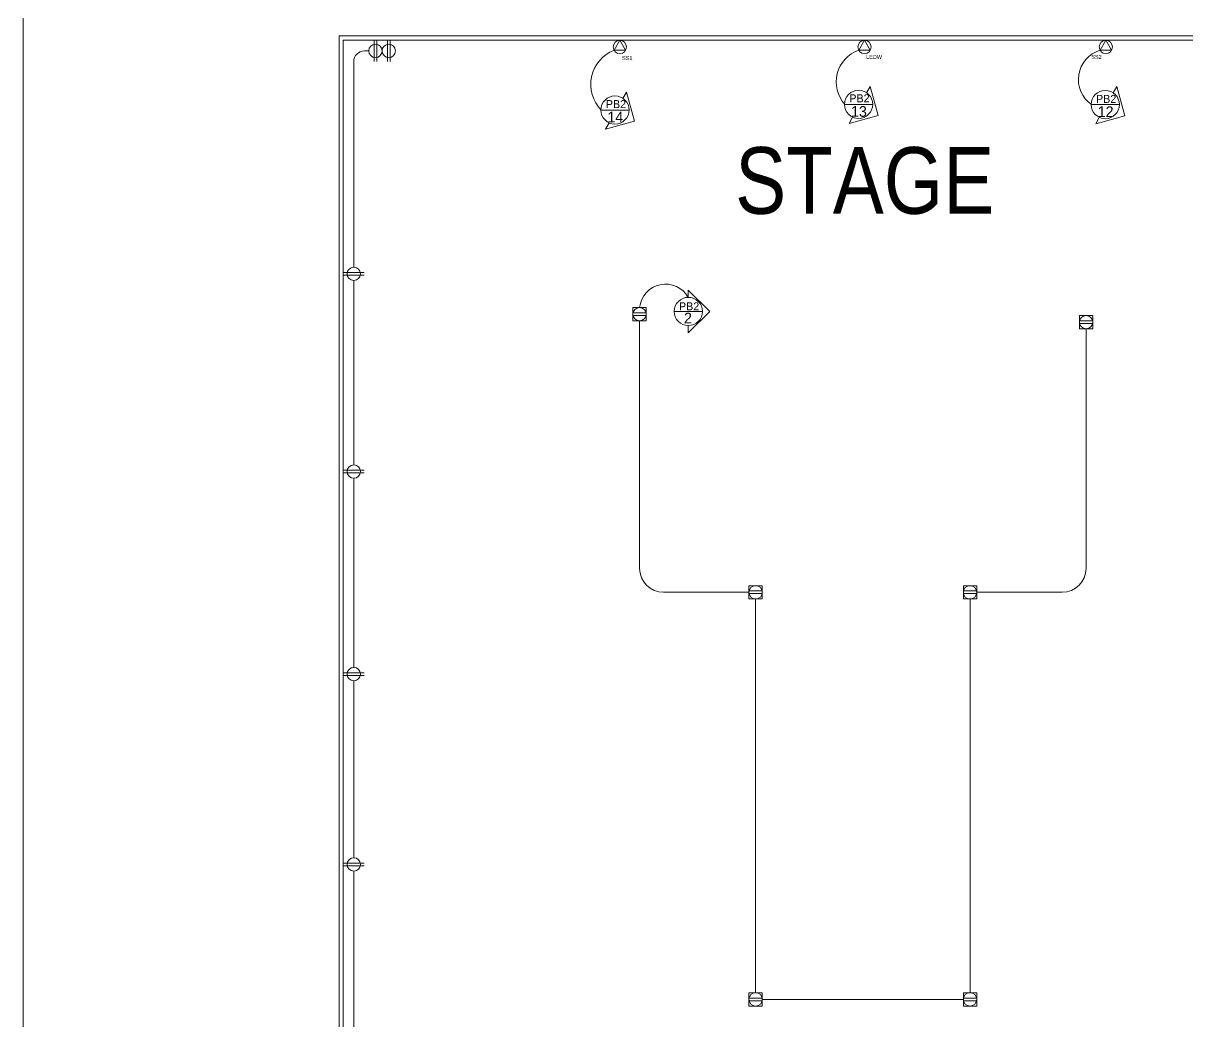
# Model space of a CAD drawing. Header units: inches. Extents: x -2 to 2474, y 1 to 287.
# Drawn here: x 519 to 592.4, y 155.9 to 218.8 of the extents above; entities that cross this region are included whole.
import ezdxf

# ---------------------------------------------------------------- set-up
doc = ezdxf.new("R2010")
doc.units = ezdxf.units.IN
doc.header["$MEASUREMENT"] = 0
for name, color, linetype in [('ACU', 6, 'Continuous'), ('NUMBER', 170, 'Continuous'), ('OUTLETS', 4, 'Continuous'), ('PDF_BORDER', 7, 'Continuous'), ('PDF_Text', 7, 'Continuous'), ('POWER LINE', 1, 'Continuous'), ('TEXT', 82, 'Continuous')]:
    doc.layers.add(name, color=color, linetype=linetype)
doc.styles.add('PDF Arial Narrow', font='ARIALN.TTF')

msp = doc.modelspace()

# ---------------------------------------------------------------- linework, layer by layer
at = {"lineweight": 5}
for p, q in [((627.03995, 217.98339), (538.93058, 217.98339)), ((538.93058, 217.98339), (538.93058, 154.2647)), ((539.19173, 217.70484), (539.19173, 154.87403)), ((539.19173, 217.70484), (602.98006, 217.70484))]:
    msp.add_line(p, q, dxfattribs=at)
at = {"layer": 'ACU', "lineweight": 5}
for points in [[(556.60913, 217.70484), (556.24538, 217.07482), (556.97287, 217.07482)], [(572.01856, 217.70484), (571.65482, 217.07482), (572.3823, 217.07482)], [(587.21754, 217.70484), (586.8538, 217.07482), (587.58129, 217.07482)]]:
    msp.add_lwpolyline(points, close=True, dxfattribs=at)
for centre in [(556.60913, 217.28482), (572.01856, 217.28482), (587.21754, 217.28482)]:
    msp.add_circle(centre, 0.42001, dxfattribs=at)
at = {"layer": 'OUTLETS', "lineweight": 5}
for p, q in [((541.13383, 216.62129), (541.13383, 217.70484)), ((541.21783, 217.46132), (541.21783, 217.46132)), ((541.30184, 217.45283), (541.30184, 217.70484)), ((541.30184, 216.62129), (541.30184, 217.45283)), ((541.97386, 216.62129), (541.97386, 217.70484)), ((542.05786, 217.46132), (542.05786, 217.46132)), ((542.14187, 217.45283), (542.14187, 217.70484)), ((542.14187, 216.62129), (542.14187, 217.45283)), ((541.13383, 216.62129), (541.13383, 216.37777)), ((541.30184, 216.62977), (541.30184, 216.37777)), ((541.97386, 216.62129), (541.97386, 216.37777)), ((542.14187, 216.62977), (542.14187, 216.37777)), ((539.43525, 203.07427), (539.19173, 203.07427)), ((539.44373, 202.90627), (539.19173, 202.90627)), ((539.43525, 203.07427), (540.5188, 203.07427)), ((539.43525, 202.90627), (540.26679, 202.90627)), ((540.26679, 202.90627), (540.5188, 202.90627)), ((540.27528, 202.99027), (540.27528, 202.99027)), ((557.43402, 200.02887), (557.43402, 200.8689)), ((557.43402, 200.8689), (558.27404, 200.8689)), ((557.4425, 200.53289), (557.43402, 200.53289)), ((557.43402, 200.44889), (557.43402, 200.44889)), ((558.27404, 200.36489), (557.43402, 200.36489)), ((558.27404, 200.53289), (557.4425, 200.53289)), ((558.26556, 200.53289), (558.27404, 200.53289)), ((558.27404, 200.02887), (558.27404, 200.8689)), ((585.55327, 199.52486), (585.55327, 200.36489)), ((585.55327, 200.36489), (586.3933, 200.36489)), ((586.3933, 199.52486), (586.3933, 200.36489)), ((557.43402, 200.02887), (558.27404, 200.02887)), ((585.56176, 200.02887), (585.55327, 200.02887)), ((585.55327, 199.94487), (585.55327, 199.94487)), ((586.3933, 199.86087), (585.55327, 199.86087)), ((585.55327, 199.52486), (586.3933, 199.52486)), ((586.3933, 200.02887), (585.56176, 200.02887)), ((586.38481, 200.02887), (586.3933, 200.02887)), ((539.43525, 190.61569), (539.19173, 190.61569)), ((539.44373, 190.44768), (539.19173, 190.44768)), ((539.43525, 190.61569), (540.5188, 190.61569)), ((539.43525, 190.44768), (540.26679, 190.44768)), ((540.26679, 190.44768), (540.5188, 190.44768)), ((540.27528, 190.53169), (540.27528, 190.53169)), ((564.74269, 182.50134), (564.74269, 183.34137)), ((564.74269, 183.34137), (565.58272, 183.34137)), ((565.58272, 182.50134), (565.58272, 183.34137)), ((578.24459, 182.50134), (578.24459, 183.34137)), ((578.24459, 183.34137), (579.08462, 183.34137)), ((579.08462, 182.50134), (579.08462, 183.34137)), ((564.75118, 183.00536), (564.74269, 183.00536)), ((564.74269, 182.92136), (564.74269, 182.92136)), ((565.58272, 182.83735), (564.74269, 182.83735)), ((565.58272, 183.00536), (564.75118, 183.00536)), ((565.57423, 183.00536), (565.58272, 183.00536)), ((578.25308, 183.00536), (578.24459, 183.00536)), ((578.24459, 182.92136), (578.24459, 182.92136)), ((579.08462, 182.83735), (578.24459, 182.83735)), ((579.08462, 183.00536), (578.25308, 183.00536)), ((579.07614, 183.00536), (579.08462, 183.00536)), ((564.74269, 182.50134), (565.58272, 182.50134)), ((578.24459, 182.50134), (579.08462, 182.50134)), ((539.43525, 177.85275), (539.19173, 177.85275)), ((539.44373, 177.68475), (539.19173, 177.68475)), ((539.43525, 177.85275), (540.5188, 177.85275)), ((539.43525, 177.68475), (540.26679, 177.68475)), ((540.26679, 177.68475), (540.5188, 177.68475)), ((540.27528, 177.76875), (540.27528, 177.76875)), ((539.43525, 165.85854), (539.19173, 165.85854)), ((539.43525, 165.85854), (540.5188, 165.85854)), ((540.27528, 165.77454), (540.27528, 165.77454)), ((539.44373, 165.69054), (539.19173, 165.69054)), ((539.43525, 165.69054), (540.26679, 165.69054)), ((540.26679, 165.69054), (540.5188, 165.69054)), ((564.74269, 156.85348), (564.74269, 157.69351)), ((564.74269, 157.69351), (565.58272, 157.69351)), ((565.58272, 156.85348), (565.58272, 157.69351)), ((578.24459, 156.85348), (578.24459, 157.69351)), ((578.24459, 157.69351), (579.08462, 157.69351)), ((579.08462, 156.85348), (579.08462, 157.69351)), ((564.75118, 157.3575), (564.74269, 157.3575)), ((564.74269, 157.2735), (564.74269, 157.2735)), ((565.58272, 157.18949), (564.74269, 157.18949)), ((565.58272, 157.3575), (564.75118, 157.3575)), ((565.57423, 157.3575), (565.58272, 157.3575)), ((578.25308, 157.3575), (578.24459, 157.3575)), ((578.24459, 157.2735), (578.24459, 157.2735)), ((579.08462, 157.18949), (578.24459, 157.18949)), ((579.08462, 157.3575), (578.25308, 157.3575)), ((579.07614, 157.3575), (579.08462, 157.3575)), ((564.74269, 156.85348), (565.58272, 156.85348)), ((578.24459, 156.85348), (579.08462, 156.85348))]:
    msp.add_line(p, q, dxfattribs=at)
for centre in [(541.21783, 217.0413), (542.05786, 217.0413), (539.85526, 202.99027), (557.85403, 200.44889), (585.97328, 199.94487), (539.85526, 190.53169), (565.16271, 182.92136), (578.66461, 182.92136), (539.85526, 177.76875), (539.85526, 165.77454), (565.16271, 157.2735), (578.66461, 157.2735)]:
    msp.add_circle(centre, 0.42001, dxfattribs=at)
at = {"layer": 'PDF_BORDER', "lineweight": 9}
msp.add_lwpolyline([(932.73092, 1.32463), (519.0416, 1.32463), (519.0416, 275.11011), (932.73092, 275.11011)], close=True, dxfattribs=at)
at = {"layer": 'POWER LINE', "lineweight": 5}
for p, q in [((539.85526, 203.41028), (539.85526, 216.36829)), ((540.79782, 217.0407), (540.52632, 217.04031)), ((556.80874, 214.04809), (557.03374, 214.44334)), ((557.03374, 214.44334), (557.53685, 212.61037)), ((572.15271, 214.40495), (572.37772, 214.8002)), ((572.37772, 214.8002), (572.88083, 212.96723)), ((587.68653, 214.39181), (587.91153, 214.78706)), ((587.91153, 214.78706), (588.41464, 212.95409)), ((570.78269, 213.67106), (571.64987, 213.67106)), ((571.64987, 213.67106), (572.51705, 213.67106)), ((586.3165, 213.65791), (587.18369, 213.65791)), ((587.18369, 213.65791), (588.05087, 213.65791)), ((555.43872, 213.3142), (556.3059, 213.3142)), ((556.3059, 213.3142), (557.17308, 213.3142)), ((571.04785, 212.46412), (572.88083, 212.96723)), ((571.27286, 212.85937), (571.04785, 212.46412)), ((586.58167, 212.45098), (588.41464, 212.95409)), ((586.80667, 212.84623), (586.58167, 212.45098)), ((555.70388, 212.10726), (557.53685, 212.61037)), ((555.92889, 212.50251), (555.70388, 212.10726)), ((539.85526, 190.9517), (539.85526, 202.57025)), ((560.92403, 201.50982), (560.92403, 201.96464)), ((560.92403, 201.96464), (562.26808, 200.62059)), ((560.05685, 200.62059), (560.92403, 200.62059)), ((560.92403, 200.62059), (561.79121, 200.62059)), ((560.92403, 199.27655), (562.26808, 200.62059)), ((557.85403, 200.02887), (557.85403, 184.43341)), ((560.92403, 199.73136), (560.92403, 199.27655)), ((585.97328, 199.52486), (585.97328, 184.43341)), ((539.85526, 178.18876), (539.85526, 190.11167)), ((559.36608, 182.92136), (564.74269, 182.92136)), ((579.08462, 182.92136), (584.46123, 182.92136)), ((565.16271, 182.50134), (565.16271, 157.69351)), ((578.66885, 182.50136), (578.66461, 157.69351)), ((539.85526, 166.19456), (539.85526, 177.34874)), ((539.85526, 153.54199), (539.85526, 165.35453)), ((578.24459, 157.2735), (565.58272, 157.2735))]:
    msp.add_line(p, q, dxfattribs=at)
for centre in [(556.3059, 213.3142), (571.64987, 213.67106), (587.18369, 213.65791), (560.92403, 200.62059)]:
    msp.add_circle(centre, 0.88923, dxfattribs=at)
for centre, radius, start, end in [((540.52728, 216.36829), 0.67202, 90.0820306, 180), ((559.36608, 184.43341), 1.51205, 180, 270), ((584.46123, 184.43341), 1.51205, 270, 0)]:
    msp.add_arc(centre, radius, start, end, dxfattribs=at)
at = {"layer": 'TEXT', "lineweight": 5}
for centre, radius, start, end in [((557.07635, 214.92974), 2.3004, 111.1755557, 224.6110481), ((572.33151, 215.08782), 2.09906, 108.8069081, 222.4503067), ((587.40899, 215.23682), 1.92002, 106.8076489, 235.3195601), ((559.49272, 200.6927), 1.64813, 29.721564, 173.8628912)]:
    msp.add_arc(centre, radius, start, end, dxfattribs=at)

# ---------------------------------------------------------------- texts
at = {"layer": 'ACU', "lineweight": 5, "attachment_point": 1}
for s, width, heights, insert, char_height in [('{\\C3;SS1}', 0.2520084, [0.2606], (556.74696, 216.71512), 0.252008), ('{\\C3;LEDW}', 0.0763462, [0], (572.11669, 216.78522), 0.252008), ('{\\C3;SS2}', 0.2520084, [0.25201], (586.30271, 216.78522), 0.252008), ('{\\C3;PB2}', 1.1760392, [0], (571.06406, 214.30107), 0.504017), ('{\\C3;PB2}', 1.1760392, [0], (586.60126, 214.26743), 0.504017), ('{\\C3;PB2}', 1.1760392, [0], (555.73042, 213.93951), 0.504017), ('{\\C3;PB2}', 1.1760392, [0], (560.33609, 201.19678), 0.504017)]:
    msp.add_mtext_dynamic_manual_height_columns(s, width=width, gutter_width=21.0007, heights=heights, dxfattribs=dict(at, insert=insert, char_height=char_height))
at = {"layer": 'NUMBER', "lineweight": 5, "attachment_point": 1}
for s, insert, char_height in [('13', (571.16915, 213.55918), 0.672022), ('12', (586.70297, 213.54604), 0.672022), ('14', (555.82518, 213.20232), 0.672022), ('2', (560.65294, 200.5415), 0.67202)]:
    msp.add_mtext(s, dxfattribs=dict(at, insert=insert, char_height=char_height))
at = {"layer": 'PDF_Text', "lineweight": 5, "insert": (563.87682, 208.8448), "char_height": 4.20014, "attachment_point": 4, "style": 'PDF Arial Narrow'}
msp.add_mtext('STAGE ', dxfattribs=at)

doc.saveas('drawing.dxf')
